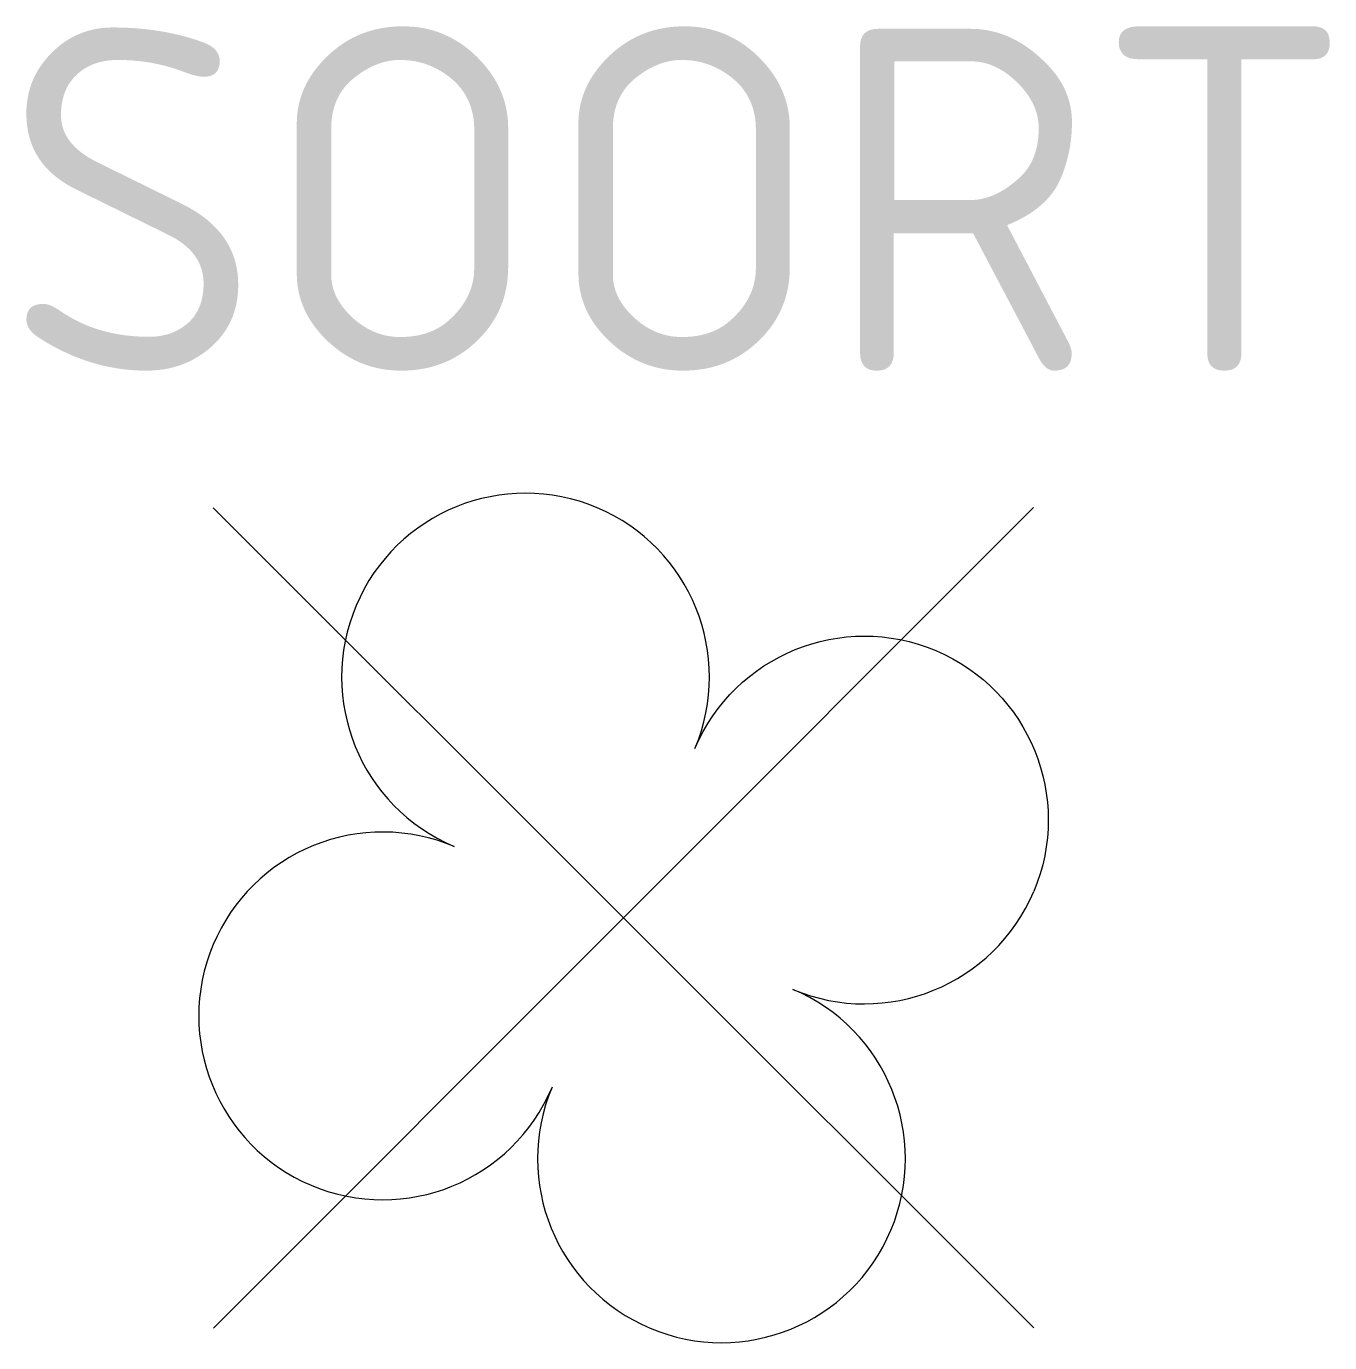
# Model space of a CAD drawing. Extents: x -0.61 to 0.72, y -0.43 to 0.91.
import ezdxf
from ezdxf.enums import TextEntityAlignment as Align

# ---------------------------------------------------------------- set-up
doc = ezdxf.new("R2010")
doc.units = 0
doc.header["$LTSCALE"] = 0.2
doc.styles.add('NLCS-ISO', font='NLCS-ISO.ttf')

msp = doc.modelspace()

# ---------------------------------------------------------------- linework, layer by layer
at = {"lineweight": -3}
msp.add_line((-0.4184, 0.4181), (0.4184, -0.4181), dxfattribs=at)
at = {"lineweight": -3, "flags": 128}
msp.add_lwpolyline([(0.4181, 0.4184), (-0.4181, -0.4184)], dxfattribs=at)
for centre, start, end in [((-0.0999, 0.2456), 337.1244, 157.1244), ((-0.0999, 0.2456), 157.1244, 247.1244), ((-0.2456, -0.0999), 67.1244, 157.1244), ((0.2456, 0.0999), 247.1244, 337.1244), ((-0.2456, -0.0999), 157.1244, 337.1244), ((0.0999, -0.2456), 337.1244, 67.1244), ((0.0999, -0.2456), 157.1244, 337.1244)]:
    msp.add_arc(centre, 0.1875, start, end)
at = {"extrusion": (0, 0, -1)}
msp.add_arc((-0.2456, 0.0999), 0.1875, 22.8756, 202.8756, dxfattribs=at)

# ---------------------------------------------------------------- texts
at = {"ltscale": 0.1, "style": 'NLCS-ISO'}
msp.add_attdef('SOORT', text='****%%c***m', height=0.35, dxfattribs=at).set_placement((0.0556, 0.7331), align=Align.MIDDLE_CENTER)

doc.saveas('drawing.dxf')
